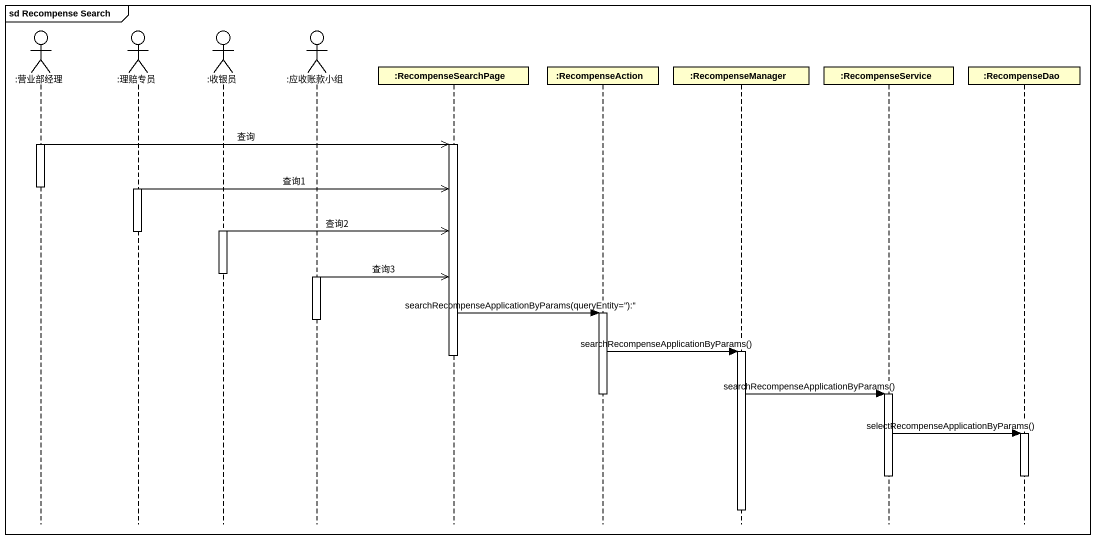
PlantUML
@startuml
mainframe sd Recompense Search
hide footbox
actor ":营业部经理" as 营业部经理
actor ":理赔专员" as 理赔专员
actor ":收银员" as 收银员
actor ":应收账款小组" as 应收账款小组
participant ":RecompenseSearchPage" as RecompenseSearchPage
participant ":RecompenseAction" as RecompenseAction
participant ":RecompenseManager" as RecompenseManager
participant ":RecompenseService" as RecompenseService
participant ":RecompenseDao" as RecompenseDao

activate 营业部经理
营业部经理 ->> RecompenseSearchPage : 查询
activate RecompenseSearchPage
deactivate 营业部经理
activate 理赔专员
理赔专员 ->> RecompenseSearchPage : 查询1
activate 收银员
收银员 ->> RecompenseSearchPage : 查询2
deactivate 理赔专员
deactivate 收银员
activate 应收账款小组
应收账款小组 ->> RecompenseSearchPage : 查询3
RecompenseSearchPage -> RecompenseAction : searchRecompenseApplicationByParams(queryEntity=''):''
activate RecompenseAction
deactivate 应收账款小组
RecompenseAction -> RecompenseManager : searchRecompenseApplicationByParams()
activate RecompenseManager
deactivate RecompenseSearchPage
RecompenseManager -> RecompenseService : searchRecompenseApplicationByParams()
activate RecompenseService
deactivate RecompenseAction
RecompenseService -> RecompenseDao : selectRecompenseApplicationByParams()
activate RecompenseDao
deactivate RecompenseService
deactivate RecompenseDao
deactivate RecompenseManager
@enduml
